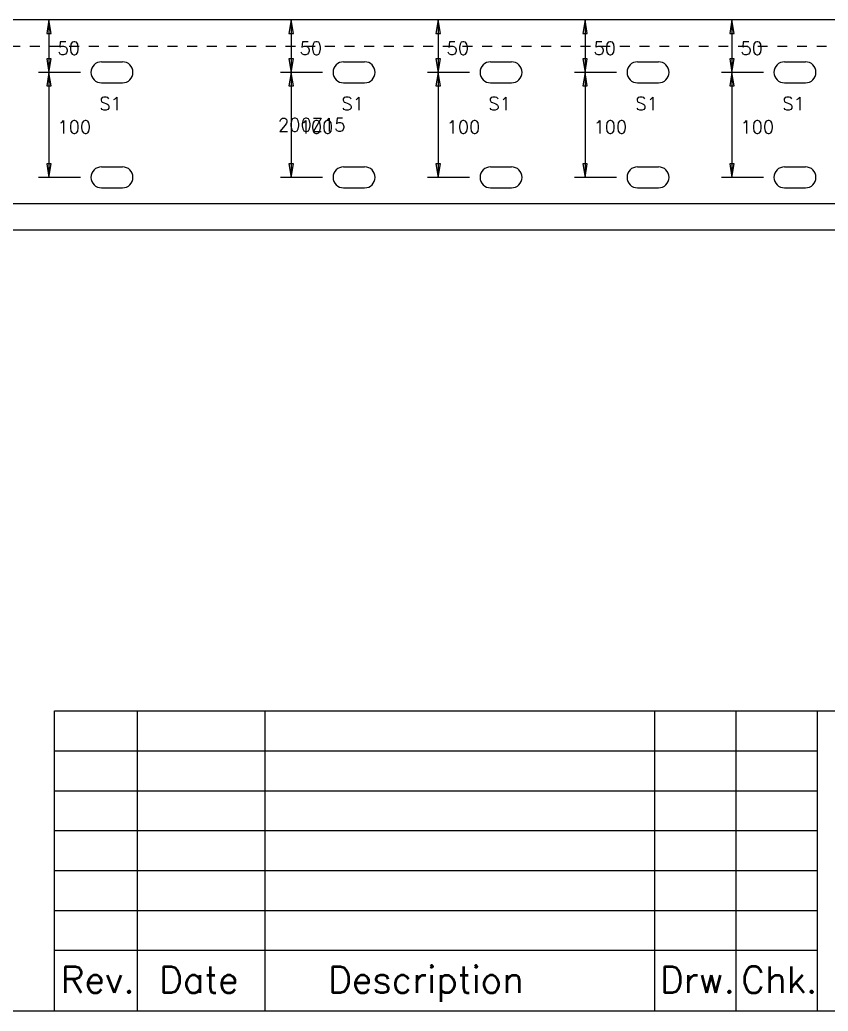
# Model space of a CAD drawing. Extents: x 0 to 420, y 0 to 297.
# Drawn here: x 185.2 to 283, y 0 to 119.9 of the extents above; entities that cross this region are included whole.
import ezdxf

# ---------------------------------------------------------------- set-up
doc = ezdxf.new("R2010")
doc.units = 0
doc.linetypes.add('CONTIN', pattern=[0])
doc.linetypes.add('DASHED', pattern=[2.38, 1.19, -1.19])
doc.layers.get('0').update_dxf_attribs({"linetype": 'CONTIN'})
for name, color, linetype in [('1', 7, 'CONTIN'), ('11', 7, 'CONTIN'), ('14', 7, 'CONTIN'), ('2', 7, 'CONTIN'), ('22', 7, 'CONTIN'), ('3', 1, 'CONTIN'), ('6', 4, 'CONTIN'), ('7', 3, 'DASHED')]:
    doc.layers.add(name, color=color, linetype=linetype)
doc.styles.add('SIMPLEX', font='SIMPLEX')

# ---------------------------------------------------------------- blocks, each defined once
blk = doc.blocks.new('CZEBORDR')
at = {"layer": '22'}
blk.add_line((420, 0), (0, 0), dxfattribs=at)
blk = doc.blocks.new('LOGO')
at = {"linetype": 'CONTINUOUS'}
for p, q in [((-230.55, 36.3), (0, 36.3)), ((-230.55, 0), (-230.55, 36.3)), ((-138.23, 36.3), (0, 36.3)), ((-138.23, 0), (-138.23, 36.3)), ((-138.23, 36.3), (-109.26, 36.3)), ((0, 0), (-230.55, 0)), ((-109.26, 0), (-138.23, 0))]:
    blk.add_line(p, q, dxfattribs=at)
at = {"layer": '14'}
for p, q in [((-230.55, 0), (-230.55, 36.3)), ((-230.55, 0), (-230.55, 36.3)), ((-230.55, 36.3), (-138.23, 36.3)), ((-220.52, 0), (-220.52, 36.3)), ((-205.08, 0), (-205.08, 36.3)), ((-157.91, 0), (-157.91, 36.3)), ((-148.07, 0), (-148.07, 36.3)), ((-138.23, 0), (-138.23, 36.3)), ((-230.55, 31.48), (-138.23, 31.48)), ((-230.55, 26.66), (-138.23, 26.66)), ((-230.55, 21.83), (-138.23, 21.83)), ((-230.55, 17.01), (-138.23, 17.01)), ((-230.55, 12.19), (-138.23, 12.19)), ((-230.55, 7.37), (-138.23, 7.37))]:
    blk.add_line(p, q, dxfattribs=at)
at = {"layer": '22'}
blk.add_line((0, 0), (-420, 0), dxfattribs=at)
at = {"layer": '14', "style": 'SIMPLEX'}
for s, height, p in [('Rev.', 3.215, (-229.82, 2.2)), ('Date', 3.215, (-217.93, 2.2)), ('Description', 3.2148, (-197.47, 2.2)), ('Drw.', 3.215, (-157.32, 2.2)), ('Chk.', 3.215, (-147.48, 2.2))]:
    blk.add_text(s, height=height, dxfattribs=at).set_placement(p)
blk = doc.blocks.new('WBSLOT')
at = {"layer": '6'}
for p, q in [((-1.27, 1.27), (1.27, 1.27)), ((-1.27, -1.27), (1.27, -1.27))]:
    blk.add_line(p, q, dxfattribs=at)
for centre, start, end in [((-1.27, 0), 90, 270), ((1.27, 0), 270, 90)]:
    blk.add_arc(centre, 1.27, start, end, dxfattribs=at)
blk = doc.blocks.new('ARROW')
at = {"layer": '2'}
for p, q in [((0, 0), (-1.651, 0.275)), ((-1.651, 0.275), (-1.651, -0.275)), ((-1.651, -0.275), (0, 0))]:
    blk.add_line(p, q, dxfattribs=at)
blk = doc.blocks.new('CZEPIECE')
at = {"layer": '1'}
for p, q in [((394.6, 55.88), (50.8, 55.88)), ((50.8, 33.655), (394.6, 33.655)), ((50.8, 30.48), (394.6, 30.48))]:
    blk.add_line(p, q, dxfattribs=at)
at = {"layer": '2'}
for p, q in [((195.127, 55.88), (187.507, 55.88)), ((188.777, 55.88), (188.777, 49.53)), ((224.42, 55.88), (216.8, 55.88)), ((218.07, 55.88), (218.07, 49.53)), ((242.2, 55.88), (234.58, 55.88)), ((235.85, 55.88), (235.85, 49.53)), ((259.98, 55.88), (252.36, 55.88)), ((253.63, 55.88), (253.63, 49.53)), ((277.76, 55.88), (270.14, 55.88)), ((271.41, 55.88), (271.41, 49.53)), ((192.587, 49.53), (187.507, 49.53)), ((192.587, 49.53), (187.507, 49.53)), ((188.777, 49.53), (188.777, 36.83)), ((221.88, 49.53), (216.8, 49.53)), ((221.88, 49.53), (216.8, 49.53)), ((218.07, 49.53), (218.07, 36.83)), ((239.66, 49.53), (234.58, 49.53)), ((239.66, 49.53), (234.58, 49.53)), ((235.85, 49.53), (235.85, 36.83)), ((257.44, 49.53), (252.36, 49.53)), ((257.44, 49.53), (252.36, 49.53)), ((253.63, 49.53), (253.63, 36.83)), ((275.22, 49.53), (270.14, 49.53)), ((275.22, 49.53), (270.14, 49.53)), ((271.41, 49.53), (271.41, 36.83)), ((192.587, 36.83), (187.507, 36.83)), ((221.88, 36.83), (216.8, 36.83)), ((239.66, 36.83), (234.58, 36.83)), ((257.44, 36.83), (252.36, 36.83)), ((275.22, 36.83), (270.14, 36.83))]:
    blk.add_line(p, q, dxfattribs=at)
at = {"layer": '7'}
blk.add_line((50.8, 52.705), (394.6, 52.705), dxfattribs=at)
at = {"layer": '2'}
for p, rotation in [((188.777, 55.88), 90), ((218.07, 55.88), 90), ((235.85, 55.88), 90), ((253.63, 55.88), 90), ((271.41, 55.88), 90), ((188.777, 49.53), -90), ((218.07, 49.53), -90), ((235.85, 49.53), -90), ((253.63, 49.53), -90), ((271.41, 49.53), -90), ((188.777, 49.53), 90), ((218.07, 49.53), 90), ((235.85, 49.53), 90), ((253.63, 49.53), 90), ((271.41, 49.53), 90), ((188.777, 36.83), -90), ((218.07, 36.83), -90), ((235.85, 36.83), -90), ((253.63, 36.83), -90), ((271.41, 36.83), -90)]:
    blk.add_blockref('ARROW', p, dxfattribs=dict(at, rotation=rotation))
at = {"layer": '6'}
for p in [(196.397, 49.53), (225.69, 49.53), (243.47, 49.53), (261.25, 49.53), (279.03, 49.53), (196.397, 36.83), (225.69, 36.83), (243.47, 36.83), (261.25, 36.83), (279.03, 36.83)]:
    blk.add_blockref('WBSLOT', p, dxfattribs=at)
at = {"layer": '11', "style": 'SIMPLEX'}
for s, p in [('50', (189.804, 51.647)), ('50', (219.096, 51.647)), ('50', (236.876, 51.647)), ('50', (254.656, 51.647)), ('50', (272.436, 51.647)), ('100', (189.804, 42.122)), ('100', (219.096, 42.122)), ('100', (236.876, 42.122)), ('100', (254.656, 42.122)), ('100', (272.436, 42.122))]:
    blk.add_text(s, height=1.587, dxfattribs=at).set_placement(p)
at = {"layer": '3', "style": 'SIMPLEX'}
for s, p in [('S1', (194.873, 44.958)), ('S1', (224.166, 44.958)), ('S1', (241.946, 44.958)), ('S1', (259.726, 44.958)), ('S1', (277.506, 44.958)), ('200Z15', (216.482, 42.386))]:
    blk.add_text(s, height=1.587, dxfattribs=at).set_placement(p)

msp = doc.modelspace()

# ---------------------------------------------------------------- block references
msp.add_blockref('CZEPIECE', (0, 64))
at = {"layer": '1'}
msp.add_blockref('CZEBORDR', (0, 0), dxfattribs=at)
at = {"layer": '2'}
msp.add_blockref('LOGO', (420, 0), dxfattribs=at)

doc.saveas('drawing.dxf')
